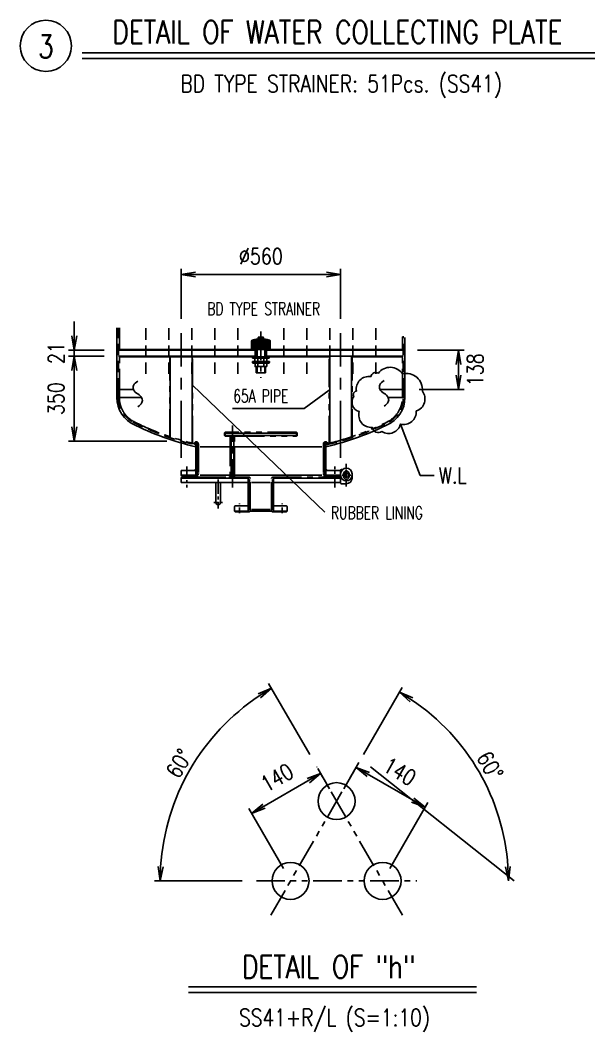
# Model space of a CAD drawing. Extents: x 0 to 36769, y -42 to 11490.
# Drawn here: x 26436 to 28453, y 5248 to 8800 of the extents above; entities that cross this region are included whole.
import ezdxf
from ezdxf.enums import TextEntityAlignment as Align

# ---------------------------------------------------------------- set-up
doc = ezdxf.new("R2010")
doc.units = 0
doc.header["$LTSCALE"] = 160
doc.header["$MEASUREMENT"] = 0
for name, pattern in [('CENTER', [2, 1.25, -0.25, 0.25, -0.25]), ('HIDDEN', [0.375, 0.25, -0.125]), ('PHANTOM2', [1.25, 0.625, -0.125, 0.125, -0.125, 0.125, -0.125])]:
    doc.linetypes.add(name, pattern=pattern)
doc.layers.get('0').update_dxf_attribs({"linetype": 'CONTINUOUS'})
doc.layers.get('DEFPOINTS').update_dxf_attribs({"linetype": 'CONTINUOUS'})
for name, color, linetype in [('26', 7, 'CONTINUOUS'), ('DIM', 7, 'CONTINUOUS'), ('EQI', 3, 'CONTINUOUS'), ('TEXT', 7, 'CONTINUOUS'), ('機器', 3, 'CONTINUOUS')]:
    doc.layers.add(name, color=color, linetype=linetype)
doc.styles.add('DIM', font='ROMANS', dxfattribs={"width": 0.7, "bigfont": 'EXTFONT.shx'})
doc.styles.add('ROMANSEXTFONT', font='romans.shx', dxfattribs={"width": 0.8, "bigfont": 'extfont.shx'})
doc.dimstyles.get("Standard").update_dxf_attribs({"dimscale": 20, "dimtxt": 2.8, "dimasz": 2.5, "dimexe": 1, "dimexo": 2.5, "dimgap": 0.8, "dimtad": 1, "dimdec": 0, "dimrnd": 0.5, "dimzin": 9, "dimdsep": 46, "dimtxsty": 'ROMANSEXTFONT', "dimblk": 'OPEN', "dimcen": -0.6, "dimclrd": 256, "dimclre": 256, "dimclrt": 2, "dimadec": 0, "dimazin": 0, "dimtfac": 1, "dimtdec": 0, "dimtmove": 1, "dimatfit": 3, "dimldrblk": 'OPEN', "dimfxl": 0, "dimtvp": 1, "dimtolj": 1, "dimtzin": 9, "dimarcsym": 0})

# ---------------------------------------------------------------- blocks, each defined once
blk = doc.blocks.new('_OPEN')
at = {"color": 0, "linetype": 'ByBlock'}
for p, q in [((-1, 0.167), (0, 0)), ((0, 0), (-1, -0.167)), ((0, 0), (-1, 0))]:
    blk.add_line(p, q, dxfattribs=at)
blk = doc.blocks.new('*D129')
at = {"linetype": 'ByBlock'}
for p, q in [((27490.4, 6154.9), (27247.9, 6014.9)), ((27521.4, 6101.2), (27480.4, 6172.2)), ((27546.4, 6057.9), (27546.4, 6057.9)), ((27359.8, 5821.2), (27237.9, 6032.2))]:
    blk.add_line(p, q, dxfattribs=at)
at = {"layer": 'DEFPOINTS', "linetype": 'ByBlock'}
for p in [(27546.4, 6057.9), (27384.8, 5777.9)]:
    blk.add_point(p, dxfattribs=at)
at = {"linetype": 'ByBlock', "xscale": 50, "yscale": 50, "zscale": 50}
for p, rotation in [((27490.4, 6154.9), 30.00000000010871), ((27247.9, 6014.9), 210.0000000001087)]:
    blk.add_blockref('_OPEN', p, dxfattribs=dict(at, rotation=rotation))
at = {"color": 2, "linetype": 'ByBlock', "insert": (27337.2, 6140.3), "char_height": 56, "attachment_point": 5, "rotation": 30, "style": 'ROMANSEXTFONT'}
blk.add_mtext('140', dxfattribs=at)
blk = doc.blocks.new('*D130')
at = {"linetype": 'ByBlock'}
for p, q in [((27571.4, 6101.2), (27624.8, 6193.6)), ((27614.8, 6176.3), (27857.3, 6036.3)), ((27546.4, 6057.9), (27546.4, 6057.9)), ((27733.1, 5821.2), (27867.3, 6053.6))]:
    blk.add_line(p, q, dxfattribs=at)
at = {"layer": 'DEFPOINTS', "linetype": 'ByBlock'}
for p in [(27546.4, 6057.9), (27708.1, 5777.9)]:
    blk.add_point(p, dxfattribs=at)
at = {"linetype": 'ByBlock', "xscale": 50, "yscale": 50, "zscale": 50}
for p, rotation in [((27614.8, 6176.3), 149.9999999998911), ((27857.3, 6036.3), 329.9999999998904)]:
    blk.add_blockref('_OPEN', p, dxfattribs=dict(at, rotation=rotation))
at = {"color": 2, "linetype": 'ByBlock', "insert": (27768, 6161.7), "char_height": 56, "attachment_point": 5, "rotation": 330, "style": 'ROMANSEXTFONT'}
blk.add_mtext('140', dxfattribs=at)
blk = doc.blocks.new('*D131')
at = {"linetype": 'ByBlock'}
for p, q in [((27452.1, 6221.2), (27307.6, 6471.5)), ((27214.8, 5777.9), (26907.1, 5777.9))]:
    blk.add_line(p, q, dxfattribs=at)
blk.add_arc((27708.1, 5777.9), 781, 123.6689, 176.3311, dxfattribs=at)
at = {"layer": 'DEFPOINTS', "linetype": 'ByBlock'}
for p in [(27477.1, 6177.9), (27264.8, 5777.9), (27828.1, 5777.9), (27777.4, 5657.9)]:
    blk.add_point(p, dxfattribs=at)
at = {"linetype": 'ByBlock', "xscale": 50, "yscale": 50, "zscale": 50}
for p, rotation in [((27317.6, 6454.2), 31.83443171810163), ((26927.1, 5777.9), 268.1655682819007)]:
    blk.add_blockref('_OPEN', p, dxfattribs=dict(at, rotation=rotation))
at = {"color": 2, "linetype": 'ByBlock', "insert": (26993.6, 6190.4), "char_height": 56, "attachment_point": 5, "rotation": 60, "style": 'ROMANSEXTFONT'}
blk.add_mtext('60%%d', dxfattribs=at)
blk = doc.blocks.new('*D132')
at = {"linetype": 'ByBlock'}
for p, q in [((27640.7, 6221.2), (27777.2, 6457.5)), ((27665.7, 6177.9), (28169.6, 5777.9))]:
    blk.add_line(p, q, dxfattribs=at)
blk.add_arc((27384.8, 5777.9), 764.8, 3.7466, 56.2534, dxfattribs=at)
at = {"layer": 'DEFPOINTS', "linetype": 'ByBlock'}
for p in [(27615.7, 6177.9), (27264.8, 5777.9), (27828.1, 5777.9), (27315.5, 5657.9)]:
    blk.add_point(p, dxfattribs=at)
at = {"linetype": 'ByBlock', "xscale": 50, "yscale": 50, "zscale": 50}
for p, rotation in [((27767.2, 6440.2), 148.1267222912596), ((28149.6, 5777.9), 271.8732777087398)]:
    blk.add_blockref('_OPEN', p, dxfattribs=dict(at, rotation=rotation))
at = {"color": 2, "linetype": 'ByBlock', "insert": (28085.2, 6182.3), "char_height": 56, "attachment_point": 5, "rotation": 300, "style": 'ROMANSEXTFONT'}
blk.add_mtext('60%%D', dxfattribs=at)
blk = doc.blocks.new('OPEN')
blk = doc.blocks.new('*D162')
at = {"linetype": 'ByBlock'}
for p, q in [((27000.7, 7751.9), (27000.7, 7927.4)), ((27560.7, 7751.9), (27560.7, 7927.4)), ((27560.7, 7907.4), (27000.7, 7907.4)), ((27560.7, 7701.9), (27560.7, 7701.9))]:
    blk.add_line(p, q, dxfattribs=at)
at = {"layer": 'DEFPOINTS', "linetype": 'ByBlock'}
for p in [(27000.7, 7701.9), (27560.7, 7701.9)]:
    blk.add_point(p, dxfattribs=at)
at = {"linetype": 'ByBlock', "xscale": 50, "yscale": 50, "zscale": 50, "rotation": 180}
blk.add_blockref('_OPEN', (27000.7, 7907.4), dxfattribs=at)
at = {"linetype": 'ByBlock', "xscale": 50, "yscale": 50, "zscale": 50}
blk.add_blockref('_OPEN', (27560.7, 7907.4), dxfattribs=at)
at = {"color": 2, "linetype": 'ByBlock', "insert": (27280.7, 7971.4), "char_height": 56, "attachment_point": 5, "style": 'ROMANSEXTFONT'}
blk.add_mtext('%%C560', dxfattribs=at)
blk = doc.blocks.new('*D166')
at = {"linetype": 'ByBlock'}
for p, q in [((26730.7, 7620.9), (26605.5, 7620.9)), ((26625.5, 7322.3), (26625.5, 7620.9)), ((26950.7, 7322.3), (26605.5, 7322.3)), ((27000.7, 7322.3), (27000.7, 7322.3))]:
    blk.add_line(p, q, dxfattribs=at)
at = {"layer": 'DEFPOINTS', "linetype": 'ByBlock'}
for p in [(26780.7, 7620.9), (27000.7, 7322.3)]:
    blk.add_point(p, dxfattribs=at)
at = {"linetype": 'ByBlock', "xscale": 50, "yscale": 50, "zscale": 50}
for p, rotation in [((26625.5, 7620.9), 90), ((26625.5, 7322.3), 270)]:
    blk.add_blockref('_OPEN', p, dxfattribs=dict(at, rotation=rotation))
at = {"color": 2, "linetype": 'ByBlock', "insert": (26561.5, 7471.6), "char_height": 56, "attachment_point": 5, "rotation": 90, "style": 'ROMANSEXTFONT'}
blk.add_mtext('350', dxfattribs=at)
blk = doc.blocks.new('*D167')
at = {"linetype": 'ByBlock'}
for p, q in [((26625.5, 7691.9), (26625.5, 7741.9)), ((26730.7, 7641.9), (26605.5, 7641.9)), ((26625.5, 7620.9), (26625.5, 7641.9)), ((26730.7, 7620.9), (26605.5, 7620.9)), ((26625.5, 7570.9), (26625.5, 7520.9))]:
    blk.add_line(p, q, dxfattribs=at)
at = {"layer": 'DEFPOINTS', "linetype": 'ByBlock'}
for p in [(26780.7, 7641.9), (26780.7, 7620.9)]:
    blk.add_point(p, dxfattribs=at)
at = {"linetype": 'ByBlock', "xscale": 50, "yscale": 50, "zscale": 50}
for p, rotation in [((26625.5, 7641.9), 270), ((26625.5, 7620.9), 90)]:
    blk.add_blockref('_OPEN', p, dxfattribs=dict(at, rotation=rotation))
at = {"color": 2, "linetype": 'ByBlock', "insert": (26561.5, 7631.4), "char_height": 56, "attachment_point": 5, "rotation": 90, "style": 'ROMANSEXTFONT'}
blk.add_mtext('\\A1;21', dxfattribs=at)
blk = doc.blocks.new('*D172')
at = {"linetype": 'ByBlock'}
for p, q in [((27780.7, 7641.9), (27780.7, 7641.9)), ((27830.7, 7641.9), (27994.8, 7641.9)), ((27974.8, 7641.9), (27974.8, 7503.9)), ((27836.7, 7503.9), (27994.8, 7503.9))]:
    blk.add_line(p, q, dxfattribs=at)
at = {"layer": 'DEFPOINTS', "linetype": 'ByBlock'}
for p in [(27780.7, 7641.9), (27786.7, 7503.9)]:
    blk.add_point(p, dxfattribs=at)
at = {"linetype": 'ByBlock', "xscale": 50, "yscale": 50, "zscale": 50}
for p, rotation in [((27974.8, 7641.9), 90), ((27974.8, 7503.9), 270)]:
    blk.add_blockref('_OPEN', p, dxfattribs=dict(at, rotation=rotation))
at = {"color": 2, "linetype": 'ByBlock', "insert": (28033.4, 7572.9), "char_height": 56, "attachment_point": 5, "rotation": 90, "style": 'ROMANSEXTFONT'}
blk.add_mtext('\\A1;138', dxfattribs=at)

msp = doc.modelspace()

# ---------------------------------------------------------------- linework, layer by layer
at = {"color": 7}
for p, q in [((27026.04395, 5405.98371), (28037.65086, 5405.98371)), ((27026.04395, 5385.98371), (28037.65086, 5385.98371))]:
    msp.add_line(p, q, dxfattribs=at)
at = {"layer": '26', "color": 7, "linetype": 'Continuous'}
for p, q in [((27033.15633, 7199.63569), (27058.15877, 7199.63569)), ((27033.15633, 7195.63422), (27033.15633, 7199.63569)), ((27033.15633, 7195.63422), (27058.15877, 7195.63422)), ((27058.15877, 7195.63422), (27058.15877, 7199.63569)), ((27503.15145, 7199.63569), (27503.15145, 7195.63422)), ((27503.15145, 7199.63569), (27528.15145, 7199.63569)), ((27503.15145, 7195.63422), (27528.15145, 7195.63422)), ((27528.15145, 7199.63569), (27528.15145, 7195.63422)), ((27560.65542, 7192.63435), (27560.65519, 7207.63313))]:
    msp.add_line(p, q, dxfattribs=at)
at = {"layer": 'DIM'}
msp.add_line((27180.79452, 7437.13743), (27432.64608, 7437.13743), dxfattribs=at)
at = {"layer": 'DIM', "color": 1, "linetype": 'CENTER', "ltscale": 0.2}
for p, q in [((27020.65877, 7232.63374), (27020.65877, 7159.63325)), ((27540.65145, 7159.63325), (27540.65145, 7232.63374))]:
    msp.add_line(p, q, dxfattribs=at)
at = {"layer": 'DIM', "color": 1, "linetype": 'CENTER', "ltscale": 0.1}
msp.add_line((27580.65099, 7162.63374), (27580.65099, 7242.63374), dxfattribs=at)
at = {"layer": 'DIM', "color": 1, "linetype": 'CENTER', "ltscale": 0.25}
msp.add_line((27130.65633, 7187.46436), (27130.65633, 7085.94092), dxfattribs=at)
at = {"layer": 'DIM', "linetype": 'CENTER', "ltscale": 0.08}
msp.add_line((27565.69723, 7202.63374), (27595.96822, 7202.63374), dxfattribs=at)
at = {"layer": 'DIM', "color": 1, "linetype": 'CENTER', "ltscale": 0.08}
msp.add_line((27115.65877, 7106.62452), (27145.65633, 7106.62452), dxfattribs=at)
at = {"layer": 'EQI', "color": 1, "linetype": 'HIDDEN'}
for p, q in [((26876.5105, 7718.5249), (26876.5105, 7546.12497)), ((26957.33954, 7718.5249), (26957.33954, 7546.12497)), ((27038.16858, 7718.5249), (27038.16858, 7546.12497)), ((27118.99761, 7718.5249), (27118.99761, 7546.12497)), ((27199.82665, 7718.5249), (27199.82665, 7546.12497)), ((27361.48473, 7718.5249), (27361.48473, 7546.12497)), ((27442.31376, 7718.5249), (27442.31376, 7546.12497)), ((27523.1428, 7718.5249), (27523.1428, 7546.12497)), ((27603.97184, 7718.5249), (27603.97184, 7546.12497)), ((27684.80088, 7718.5249), (27684.80088, 7546.12497))]:
    msp.add_line(p, q, dxfattribs=at)
at = {"layer": 'EQI', "color": 1, "linetype": 'CENTER'}
for p, q in [((27000.65209, 7264.10878), (27000.65209, 7701.93486)), ((27560.65569, 7264.10878), (27560.65569, 7701.93486))]:
    msp.add_line(p, q, dxfattribs=at)
at = {"layer": 'EQI', "color": 4}
for p, q in [((26788.6561, 7618.91407), (27520.50569, 7618.91407)), ((27600.80757, 7618.91407), (27772.6561, 7618.91407))]:
    msp.add_line(p, q, dxfattribs=at)
at = {"layer": 'EQI'}
for p, q in [((26962.50209, 7334.29956), (26962.50209, 7620.9124)), ((27038.80209, 7312.02633), (27038.80209, 7620.9124)), ((27522.50569, 7312.02633), (27522.50569, 7620.9124)), ((27598.80569, 7334.29956), (27598.80569, 7620.9124))]:
    msp.add_line(p, q, dxfattribs=at)
at = {"layer": 'EQI', "color": 1, "linetype": 'PHANTOM2'}
for p, q in [((27315.49092, 5657.8778), (27615.71306, 6177.8778)), ((27777.37113, 5657.8778), (27477.14899, 6177.8778)), ((27264.77295, 5777.8778), (27828.0891, 5777.8778))]:
    msp.add_line(p, q, dxfattribs=at)
at = {"layer": 'EQI', "color": 0}
msp.add_lwpolyline([(27777.70225, 7558.33049, 0.52056705), (27693.33454, 7560.77909, 0.52056705), (27666.82478, 7548.73869, 0.52056705), (27616.22769, 7498.1416, 0.52056705), (27606.59448, 7478.86216, 0.52056705), (27625.90227, 7425.823, 0.52056705), (27671.72632, 7370.36137, 0.52056705), (27705.47953, 7355.88324, 0.52056705), (27770.55036, 7382.36909, 0.52056705), (27825.97057, 7428.14306, 0.52056705), (27847.63326, 7498.03697, 0.52056705)], format="xyb", close=True, dxfattribs=at)
at = {"layer": 'EQI', "color": 6}
for centre in [(27546.43103, 6057.8778), (27384.77295, 5777.8778), (27708.0891, 5777.8778)]:
    msp.add_circle(centre, 65, dxfattribs=at)
at = {"layer": 'TEXT', "color": 7}
for p, q in [((26653.03406, 8686.51443), (28453.03406, 8686.51443)), ((26653.03406, 8666.51443), (28453.03406, 8666.51443))]:
    msp.add_line(p, q, dxfattribs=at)
msp.add_circle((26525.68105, 8710.49101), 90, dxfattribs=at)
at = {"layer": '機器'}
for p, q in [((26774.6561, 7503.91407), (26774.6561, 7719.83726)), ((27248.15622, 7675.00598), (27248.15622, 7672.21496)), ((27248.93063, 7674.8009), (27248.93063, 7672.21496)), ((27249.65525, 7674.57825), (27249.65525, 7672.21496)), ((27259.00807, 7679.11473), (27250.13767, 7676.42765)), ((27259.73341, 7679.11559), (27251.07591, 7676.49305)), ((27251.8369, 7674.26819), (27251.8369, 7672.21496)), ((27253.2368, 7674.26819), (27253.2368, 7672.21496)), ((27260.87197, 7679.1166), (27253.53624, 7676.63807)), ((27262.27224, 7679.11623), (27254.9364, 7676.6377)), ((27256.70703, 7674.25745), (27256.70703, 7672.21496)), ((27264.08511, 7679.11483), (27258.3755, 7676.75215)), ((27258.5752, 7679.11537), (27302.73749, 7679.11537)), ((27258.68702, 7674.25745), (27258.68702, 7672.21496)), ((27259.73427, 7678.73012), (27259.73427, 7679.11537)), ((27266.06486, 7679.11437), (27260.35524, 7676.75169)), ((27262.27358, 7678.36554), (27262.27358, 7679.11554)), ((27263.20901, 7674.34192), (27263.20901, 7672.21496)), ((27268.42522, 7679.11595), (27264.69351, 7676.93217)), ((27265.63383, 7674.34192), (27265.63383, 7672.21496)), ((27266.06486, 7677.73334), (27266.06486, 7679.11518)), ((27270.85015, 7679.11559), (27267.11845, 7676.9318)), ((27270.85064, 7672.21496), (27270.85064, 7679.11537)), ((27271.15631, 7682.1149), (27271.15631, 7686.64306)), ((27271.15631, 7682.1149), (27271.15631, 7686.64306)), ((27290.15638, 7681.21499), (27271.15631, 7681.21499)), ((27273.59992, 7679.11559), (27272.40558, 7677.7653)), ((27273.53132, 7687.91552), (27280.65635, 7687.91552)), ((27273.60505, 7673.78967), (27273.60505, 7672.21496)), ((27276.3055, 7679.11632), (27275.11104, 7677.76603)), ((27275.90633, 7681.21499), (27275.90633, 7686.64306)), ((27276.30525, 7672.21496), (27276.30525, 7679.11537)), ((27279.25644, 7679.11537), (27279.25644, 7672.21496)), ((27280.65635, 7687.91552), (27287.78137, 7687.91552)), ((27282.05625, 7672.21496), (27282.05625, 7679.11537)), ((27286.20105, 7677.76542), (27285.00658, 7679.11571)), ((27285.00744, 7679.11537), (27285.00744, 7672.21496)), ((27285.40636, 7686.64306), (27285.40636, 7681.21499)), ((27287.70813, 7672.21496), (27287.70813, 7673.78967)), ((27288.90601, 7677.76567), (27287.71155, 7679.11595)), ((27290.15638, 7686.64306), (27290.15638, 7682.1149)), ((27290.46254, 7679.11537), (27290.46254, 7672.21496)), ((27294.19436, 7676.93162), (27290.46266, 7679.11547)), ((27296.61905, 7676.93156), (27292.88735, 7679.11541)), ((27295.24832, 7679.11525), (27295.24832, 7677.73341)), ((27300.95855, 7676.75282), (27295.24881, 7679.1155)), ((27295.67887, 7672.21496), (27295.67887, 7674.34192)), ((27302.93756, 7676.75324), (27297.22782, 7679.11592)), ((27298.10368, 7672.21496), (27298.10368, 7674.34192)), ((27299.0396, 7679.11518), (27299.0396, 7678.36566)), ((27306.37678, 7676.63693), (27299.04106, 7679.11545)), ((27307.77657, 7676.63708), (27300.44073, 7679.1156)), ((27301.57843, 7679.11566), (27301.57843, 7678.73041)), ((27310.23801, 7676.49273), (27301.58013, 7679.11542)), ((27311.17514, 7676.42855), (27302.30462, 7679.11563)), ((27302.62616, 7672.21496), (27302.62616, 7674.25745)), ((27304.60615, 7672.21496), (27304.60615, 7674.25745)), ((27308.07589, 7672.21496), (27308.07589, 7674.26819)), ((27309.47628, 7672.21496), (27309.47628, 7674.26819)), ((27311.65696, 7672.21496), (27311.65696, 7674.57825)), ((27312.38157, 7672.21496), (27312.38157, 7674.8009)), ((27313.15599, 7672.21496), (27313.15599, 7675.00598)), ((27786.6561, 7503.91407), (27786.6561, 7686.41407)), ((26780.6561, 7641.9126), (27259.69974, 7641.9126)), ((27248.93063, 7672.21496), (27248.15622, 7672.21496)), ((27248.15622, 7668.71494), (27248.15622, 7672.21496)), ((27313.15599, 7668.71494), (27248.15622, 7668.71494)), ((27313.15599, 7668.21494), (27248.15622, 7668.21494)), ((27248.15622, 7665.41513), (27248.15622, 7668.21494)), ((27313.15599, 7665.41513), (27248.15622, 7665.41513)), ((27313.15599, 7664.91512), (27248.15622, 7664.91512)), ((27248.15622, 7662.11531), (27248.15622, 7664.91512)), ((27313.15599, 7662.11531), (27248.15622, 7662.11531)), ((27313.15599, 7661.61531), (27248.15622, 7661.61531)), ((27248.15622, 7658.815), (27248.15622, 7661.61531)), ((27313.15599, 7658.815), (27248.15622, 7658.815)), ((27313.15599, 7658.315), (27248.15622, 7658.315)), ((27248.15622, 7655.51518), (27248.15622, 7658.315)), ((27313.15599, 7655.51518), (27248.15622, 7655.51518)), ((27313.15599, 7655.01518), (27248.15622, 7655.01518)), ((27248.15622, 7652.21488), (27248.15622, 7655.01518)), ((27313.15599, 7652.21488), (27248.15622, 7652.21488)), ((27313.15599, 7651.71488), (27248.15622, 7651.71488)), ((27248.15622, 7648.91506), (27248.15622, 7651.71488)), ((27313.15599, 7648.91506), (27248.15622, 7648.91506)), ((27248.15622, 7643.91407), (27248.15622, 7648.91506)), ((27313.15599, 7643.91407), (27248.15622, 7643.91407)), ((27249.15622, 7668.21494), (27249.15622, 7668.71494)), ((27249.15622, 7664.91512), (27249.15622, 7665.41513)), ((27249.15622, 7661.61531), (27249.15622, 7662.11531)), ((27249.15622, 7658.315), (27249.15622, 7658.815)), ((27249.15622, 7655.01518), (27249.15622, 7655.51518)), ((27249.15622, 7651.71488), (27249.15622, 7652.21488)), ((27251.8369, 7672.21496), (27249.65525, 7672.21496)), ((27256.70703, 7672.21496), (27253.2368, 7672.21496)), ((27263.20901, 7672.21496), (27258.68702, 7672.21496)), ((27259.69974, 7641.9126), (27260.69976, 7640.91263)), ((27260.65581, 7640.95658), (27260.65625, 7621.91223)), ((27264.65628, 7643.91407), (27264.65628, 7618.91407)), ((27270.90045, 7672.21496), (27265.63383, 7672.21496)), ((27279.25644, 7672.21496), (27273.60505, 7672.21496)), ((27287.70813, 7672.21496), (27282.05625, 7672.21496)), ((27295.67887, 7672.21496), (27290.41273, 7672.21496)), ((27296.65641, 7618.91407), (27296.65641, 7643.91407)), ((27302.62616, 7672.21496), (27298.10368, 7672.21496)), ((27301.61246, 7641.91308), (27300.61247, 7640.91309)), ((27300.65641, 7640.95703), (27300.65641, 7621.91215)), ((27301.61246, 7641.91308), (27780.6561, 7641.91308)), ((27308.07589, 7672.21496), (27304.60615, 7672.21496)), ((27311.65696, 7672.21496), (27309.47628, 7672.21496)), ((27312.15598, 7668.71494), (27312.15598, 7668.21494)), ((27312.15598, 7665.41513), (27312.15598, 7664.91512)), ((27312.15598, 7662.11531), (27312.15598, 7661.61531)), ((27312.15598, 7658.815), (27312.15598, 7658.315)), ((27312.15598, 7655.51518), (27312.15598, 7655.01518)), ((27312.15598, 7652.21488), (27312.15598, 7651.71488)), ((27313.15599, 7672.21496), (27312.38157, 7672.21496)), ((27313.15599, 7672.21496), (27313.15599, 7668.71494)), ((27313.15599, 7668.21494), (27313.15599, 7665.41513)), ((27313.15599, 7664.91512), (27313.15599, 7662.11531)), ((27313.15599, 7661.61531), (27313.15599, 7658.815)), ((27313.15599, 7658.315), (27313.15599, 7655.51518)), ((27313.15599, 7655.01518), (27313.15599, 7652.21488)), ((27313.15599, 7651.71488), (27313.15599, 7648.91506)), ((27313.15599, 7648.91506), (27313.15599, 7643.91407)), ((26780.6561, 7620.91193), (27259.65599, 7620.91193)), ((27250.6555, 7618.41468), (27251.1555, 7618.91462)), ((27250.65598, 7618.41434), (27250.95526, 7616.35591)), ((27250.65647, 7618.41434), (27310.65573, 7618.41434)), ((27250.95526, 7616.35591), (27251.27317, 7614.91433)), ((27251.15599, 7618.91434), (27277.65609, 7618.91434)), ((27251.27317, 7614.91433), (27251.53153, 7614.18785)), ((27251.53153, 7614.18785), (27251.82342, 7613.68492)), ((27251.82342, 7613.68492), (27251.97846, 7613.5236)), ((27251.97846, 7613.5236), (27252.13786, 7613.42428)), ((27252.13786, 7613.42428), (27252.30029, 7613.38777)), ((27252.30029, 7613.38777), (27252.46458, 7613.41432)), ((27308.84762, 7613.41432), (27252.4138, 7613.41432)), ((27260.65625, 7621.91223), (27259.65599, 7620.91193)), ((27259.85621, 7613.41432), (27259.85621, 7602.41428)), ((27270.25616, 7613.41432), (27270.25616, 7602.41428)), ((27277.65609, 7618.41434), (27277.65609, 7618.91434)), ((27277.65658, 7618.91407), (27304.15668, 7618.91407)), ((27283.65611, 7618.91434), (27310.15622, 7618.91434)), ((27283.65611, 7618.91434), (27283.65611, 7618.41434)), ((27291.05604, 7602.41428), (27291.05604, 7613.41432)), ((27300.65617, 7621.91239), (27301.65616, 7620.9124)), ((27301.45648, 7602.41428), (27301.45648, 7613.41432)), ((27301.65616, 7620.9124), (27780.6561, 7620.9124)), ((27309.01193, 7613.38777), (27308.84762, 7613.41432)), ((27309.17438, 7613.42429), (27309.01193, 7613.38777)), ((27309.33379, 7613.52362), (27309.17438, 7613.42429)), ((27309.48885, 7613.68495), (27309.33379, 7613.52362)), ((27309.78073, 7614.18788), (27309.48885, 7613.68495)), ((27310.03903, 7614.91433), (27309.78073, 7614.18788)), ((27310.35678, 7616.35591), (27310.03903, 7614.91433)), ((27310.155, 7618.91535), (27310.65488, 7618.41541)), ((27310.65573, 7618.41434), (27310.35678, 7616.35591)), ((27250.9055, 7600.91461), (27251.4055, 7601.41455)), ((27250.90598, 7600.91427), (27251.20526, 7598.85585)), ((27250.90647, 7600.91427), (27310.90573, 7600.91427)), ((27251.20526, 7598.85585), (27251.52317, 7597.41426)), ((27251.40599, 7601.41427), (27277.90609, 7601.41427)), ((27251.52317, 7597.41426), (27251.78153, 7596.68778)), ((27251.78153, 7596.68778), (27252.07342, 7596.18485)), ((27252.07342, 7596.18485), (27252.22846, 7596.02354)), ((27252.22846, 7596.02354), (27252.38786, 7595.92421)), ((27252.38786, 7595.92421), (27252.55029, 7595.8877)), ((27252.55029, 7595.8877), (27252.71459, 7595.91425)), ((27309.09762, 7595.91425), (27252.6638, 7595.91425)), ((27260.10622, 7595.91425), (27260.10622, 7584.91421)), ((27260.85622, 7601.41427), (27300.45647, 7601.41427)), ((27261.10622, 7583.9142), (27300.70647, 7583.9142)), ((27264.65604, 7583.9142), (27264.65604, 7561.91591)), ((27270.50616, 7595.91425), (27270.50616, 7584.91421)), ((27277.90609, 7600.91427), (27277.90609, 7601.41427)), ((27283.90611, 7601.41427), (27310.40622, 7601.41427)), ((27283.90611, 7601.41427), (27283.90611, 7600.91427)), ((27291.30605, 7584.91421), (27291.30605, 7595.91425)), ((27296.65616, 7561.91591), (27296.65616, 7583.9142)), ((27301.70648, 7584.91421), (27301.70648, 7595.91425)), ((27309.26193, 7595.8877), (27309.09762, 7595.91425)), ((27309.42438, 7595.92422), (27309.26193, 7595.8877)), ((27309.58379, 7596.02355), (27309.42438, 7595.92422)), ((27309.73885, 7596.18488), (27309.58379, 7596.02355)), ((27310.03073, 7596.68782), (27309.73885, 7596.18488)), ((27310.28903, 7597.41426), (27310.03073, 7596.68782)), ((27310.60678, 7598.85585), (27310.28903, 7597.41426)), ((27310.405, 7601.41528), (27310.90488, 7600.91534)), ((27310.90573, 7600.91427), (27310.60678, 7598.85585)), ((27264.65571, 7561.91591), (27296.65616, 7561.91591)), ((26774.6561, 7503.91407), (26774.6561, 7475.91407)), ((27786.6561, 7475.91407), (27786.6561, 7503.91407)), ((27155.65307, 7350.63103), (27405.65307, 7350.63103)), ((27155.65307, 7342.63146), (27155.65307, 7350.63103)), ((27155.65307, 7342.63146), (27405.65307, 7342.63146)), ((27176.14379, 7192.63146), (27176.14379, 7342.63146)), ((27185.14282, 7192.63146), (27185.14282, 7342.63146)), ((27405.65307, 7342.63146), (27405.65307, 7350.63103)), ((27052.15779, 7316.84138), (27052.15779, 7202.63374)), ((27052.15779, 7316.84138), (27053.65633, 7316.84138)), ((27058.15633, 7312.34383), (27058.15633, 7208.63471)), ((27503.15048, 7312.34383), (27503.15048, 7208.63471)), ((27509.14902, 7316.84138), (27507.65048, 7316.84138)), ((27509.14902, 7316.84138), (27509.14902, 7202.63374)), ((27052.15779, 7218.63334), (27000.65877, 7218.63334)), ((27000.65877, 7218.63334), (27000.65877, 7202.63374)), ((27560.65084, 7218.63319), (27509.14999, 7218.63319)), ((27560.65099, 7202.63374), (27560.65099, 7219.63371)), ((27563.65102, 7222.63374), (27567.42237, 7222.63374)), ((27052.15779, 7202.63374), (27000.65877, 7202.63374)), ((27000.65877, 7176.6294), (27000.65877, 7192.63374)), ((27000.65877, 7192.63129), (27236.10488, 7192.63129)), ((27000.65877, 7176.6294), (27236.10488, 7176.6294)), ((27122.65828, 7176.62452), (27122.65828, 7106.62452)), ((27138.65682, 7176.62452), (27138.65682, 7106.62452)), ((27236.10488, 7076.6294), (27236.10488, 7192.63129)), ((27236.10488, 7187.63129), (27240.30488, 7187.63129)), ((27240.30488, 7081.6294), (27240.30488, 7187.63129)), ((27321.00488, 7187.63129), (27325.20488, 7187.63129)), ((27321.00488, 7081.6294), (27321.00488, 7187.63129)), ((27325.20488, 7192.63129), (27560.65099, 7192.63129)), ((27325.20488, 7076.6294), (27325.20488, 7192.63129)), ((27325.20488, 7176.6294), (27560.65099, 7176.6294)), ((27560.65084, 7202.63374), (27509.14999, 7202.63374)), ((27560.65099, 7175.63377), (27560.65099, 7192.63374)), ((27571.14904, 7197.63374), (27571.14904, 7207.63374)), ((27590.15051, 7197.63374), (27590.15051, 7207.63374)), ((27600.65725, 7192.6345), (27600.65725, 7207.63374)), ((27563.65102, 7172.63374), (27580.65084, 7172.63374)), ((27188.15488, 7091.62941), (27188.15488, 7076.6294)), ((27236.10488, 7076.6294), (27188.15488, 7076.6294)), ((27235.65488, 7094.6294), (27191.15487, 7094.6294)), ((27235.65488, 7094.6294), (27236.10488, 7094.6294)), ((27240.30488, 7081.6294), (27236.10488, 7081.6294)), ((27325.20488, 7081.6294), (27321.00488, 7081.6294)), ((27325.20488, 7094.6294), (27325.65488, 7094.6294)), ((27373.15489, 7076.6294), (27325.20488, 7076.6294)), ((27370.15489, 7094.6294), (27325.65488, 7094.6294)), ((27373.15489, 7091.62941), (27373.15489, 7076.6294))]:
    msp.add_line(p, q, dxfattribs=at)
at = {"layer": '機器', "color": 6, "linetype": 'HIDDEN'}
for p, q in [((26780.6561, 7503.91407), (26780.6561, 7719.83726)), ((27780.6561, 7503.91407), (27780.6561, 7690.91447))]:
    msp.add_line(p, q, dxfattribs=at)
at = {"layer": '機器', "color": 4, "linetype": 'PHANTOM2'}
for p, q in [((26783.6561, 7648.91407), (26783.6561, 7719.83726)), ((27777.6561, 7648.91407), (27777.6561, 7688.91499)), ((27262.6562, 7623.99362), (27262.65586, 7638.91391)), ((27298.65641, 7624.05876), (27298.65641, 7638.91432)), ((26783.6561, 7475.91407), (26783.6561, 7613.91407)), ((26960.49622, 7334.97506), (26960.50021, 7618.91407)), ((27040.80209, 7311.53002), (27040.80209, 7618.91407)), ((27520.50569, 7311.53002), (27520.50569, 7618.91407)), ((27600.81156, 7334.97506), (27600.80757, 7618.91407)), ((27777.6561, 7475.91407), (27777.6561, 7613.91407)), ((27044.72913, 7313.65671), (27050.91537, 7319.84138)), ((27050.91537, 7319.84138), (27053.65682, 7319.84138)), ((27152.65255, 7348.63399), (27152.65255, 7344.63338)), ((27403.65359, 7353.63399), (27157.65255, 7353.63399)), ((27157.65255, 7339.63338), (27168.14328, 7339.63338)), ((27173.14328, 7334.63338), (27173.14328, 7200.63178)), ((27188.14334, 7200.63178), (27188.14334, 7334.63338)), ((27193.14334, 7339.63338), (27403.65359, 7339.63338)), ((27408.65359, 7344.63338), (27408.65359, 7348.63399)), ((27510.39144, 7319.84138), (27507.65, 7319.84138)), ((27516.57874, 7313.65566), (27510.39144, 7319.84138)), ((27061.15682, 7312.34138), (27061.15682, 7208.63471)), ((27500.15, 7312.34138), (27500.15, 7208.63471)), ((27003.66566, 7199.63722), (27000.66548, 7202.63755)), ((27003.67299, 7195.64277), (27000.6725, 7192.64228)), ((27033.15633, 7199.63569), (27003.65681, 7199.63569)), ((27003.65681, 7195.63422), (27033.15633, 7195.63422)), ((27058.15877, 7195.63178), (27168.14328, 7195.63178)), ((27193.14334, 7195.63178), (27238.30488, 7195.63178)), ((27243.30488, 7078.6294), (27243.30488, 7190.63178)), ((27318.00488, 7078.6294), (27318.00488, 7190.63178)), ((27323.00488, 7195.63178), (27557.66775, 7195.63178)), ((27557.65035, 7199.63569), (27528.15145, 7199.63569)), ((27560.66045, 7192.63908), (27557.66012, 7195.63941)), ((27560.67022, 7202.64564), (27557.66653, 7199.64179)), ((27238.30488, 7073.6294), (27191.15488, 7073.6294)), ((27370.15489, 7073.6294), (27323.00488, 7073.6294))]:
    msp.add_line(p, q, dxfattribs=at)
at = {"layer": '機器', "color": 1, "linetype": 'CENTER', "ltscale": 0.5}
for p, q in [((27280.65635, 7707.00305), (27280.65635, 7544.13904)), ((27180.64331, 7159.25224), (27180.64331, 7376.70067))]:
    msp.add_line(p, q, dxfattribs=at)
at = {"layer": '機器', "color": 4}
msp.add_line((26788.6561, 7643.91407), (27772.6561, 7643.91407), dxfattribs=at)
msp.add_line((26788.6561, 7643.91407), (27772.6561, 7643.91407), dxfattribs=at)
at = {"layer": '機器', "color": 7}
for p, q in [((27267.15629, 7643.91407), (27267.15629, 7618.91407)), ((27294.1564, 7618.91407), (27294.1564, 7643.91407)), ((27267.15605, 7583.9142), (27267.15605, 7561.91591)), ((27294.15615, 7561.91591), (27294.15615, 7583.9142)), ((27045.65881, 7310.34406), (27052.15779, 7316.84138)), ((27067.15779, 7302.63472), (27494.14999, 7302.63472)), ((27046.1675, 7218.6396), (27052.16725, 7224.63783)), ((27058.15633, 7208.63471), (27052.15779, 7208.63471)), ((27067.15779, 7202.63472), (27494.14999, 7202.63472))]:
    msp.add_line(p, q, dxfattribs=at)
at = {"layer": '機器', "color": 3}
for p, q in [((26774.6561, 7503.91407), (26832.86473, 7503.91407)), ((27698.56636, 7503.91407), (27786.6561, 7503.91407))]:
    msp.add_line(p, q, dxfattribs=at)
at = {"layer": '機器', "color": 0}
for p, q in [((26774.6561, 7475.91407), (26861.74673, 7475.91407)), ((27727.70575, 7475.91407), (27786.6561, 7475.91407)), ((27248.15488, 7176.6294), (27313.15488, 7176.6294)), ((27244.50488, 7076.6294), (27316.80488, 7076.6294)), ((27248.15488, 7081.6294), (27313.15488, 7081.6294))]:
    msp.add_line(p, q, dxfattribs=at)
at = {"layer": '機器', "color": 7, "linetype": 'Continuous'}
for p, q in [((27509.14902, 7316.84138), (27515.64892, 7310.34297)), ((27509.16586, 7224.63416), (27515.16378, 7218.63761)), ((27509.14999, 7208.63471), (27503.15145, 7208.63471))]:
    msp.add_line(p, q, dxfattribs=at)
at = {"layer": '機器', "color": 1, "linetype": 'PHANTOM2'}
for p, q in [((27188.15488, 7076.6294), (27191.15488, 7073.6294)), ((27373.15489, 7076.6294), (27370.15489, 7073.6294))]:
    msp.add_line(p, q, dxfattribs=at)
at = {"layer": '機器', "color": 7, "linetype": 'CENTER', "ltscale": 0.1}
for p, q in [((27205.65488, 7068.88172), (27205.65488, 7102.67707)), ((27355.65488, 7068.88172), (27355.65488, 7102.67707))]:
    msp.add_line(p, q, dxfattribs=at)
at = {"layer": '機器', "color": 6, "linetype": 'HIDDEN'}
for points in [[(26830.6561, 7389.31153, -0.2679491924), (26780.6561, 7475.91407), (26780.6561, 7503.91407)], [(27780.6561, 7503.91407), (27780.6561, 7475.91407, -0.2679491924), (27730.6561, 7389.31153)]]:
    msp.add_lwpolyline(points, format="xyb", dxfattribs=at)
at = {"layer": '機器'}
msp.add_circle((27580.65099, 7202.63374), 8, dxfattribs=at)
for centre, radius, start, end in [((27249.65622, 7675.00598), 1.50001, 102.26328795, 180), ((27250.63084, 7674.8009), 1.70001, 106.85106083, 180), ((27281.09043, 7582.96491), 98.75106, 96.29328276, 108.75647836), ((27251.65525, 7674.57825), 2.00001, 106.8529476, 180), ((27254.33691, 7674.26819), 2.50001, 108.6671829, 180), ((27255.73681, 7674.26819), 2.50001, 108.6671829, 180), ((27259.40675, 7674.25745), 2.70001, 112.47943439, 180), ((27261.38674, 7674.25745), 2.70001, 112.47943439, 180), ((27266.20902, 7674.34192), 3.00001, 120.33682032, 180), ((27268.63384, 7674.34192), 3.00001, 120.33682032, 180), ((27270.1563, 7682.1149), 1, 276.29336672, 360), ((27270.1563, 7682.1149), 1, 276.29336672, 360), ((27276.90047, 7673.78967), 6.00002, 138.50571437, 180), ((27273.53132, 7685.06346), 2.85229, 33.62596842, 146.37403157), ((27273.53132, 7685.06346), 2.85229, 90, 146.37403157), ((27279.60507, 7673.78967), 6.00002, 138.50593265, 180), ((27280.65635, 7678.41548), 9.50004, 59.99997753, 119.99997644), ((27287.78137, 7685.06346), 2.85229, 33.62596842, 146.37403157), ((27281.70811, 7673.78967), 6.00002, 0, 41.49406734), ((27284.41271, 7673.78967), 6.00002, 0, 41.49417648), ((27291.15639, 7682.1149), 1, 180, 263.70663327), ((27280.22226, 7582.96491), 98.75106, 71.24359723, 83.7067886), ((27292.67885, 7674.34192), 3.00001, 0, 59.66317967), ((27295.10367, 7674.34192), 3.00001, 0, 59.66317967), ((27299.92595, 7674.25745), 2.70001, 0, 67.5205656), ((27301.90594, 7674.25745), 2.70001, 0, 67.5205656), ((27305.57588, 7674.26819), 2.50001, 0, 71.33281709), ((27306.97627, 7674.26819), 2.50001, 0, 71.33281709), ((27309.65744, 7674.57825), 2.00001, 0, 73.14705239), ((27310.68185, 7674.8009), 1.70001, 0, 73.14893916), ((27311.65598, 7675.00598), 1.50001, 0, 77.73671204), ((27260.85622, 7602.41428), 1, 180, 270), ((27261.10622, 7584.91421), 1, 180, 270), ((27269.25615, 7602.41428), 1, 270, 360), ((27269.50616, 7584.91421), 1, 270, 360), ((27271.25616, 7602.41428), 1, 180, 270), ((27271.50616, 7584.91421), 1, 180, 270), ((27290.05604, 7602.41428), 1, 270, 360), ((27290.30604, 7584.91421), 1, 270, 360), ((27292.05605, 7602.41428), 1, 180, 270), ((27292.30605, 7584.91421), 1, 180, 270), ((27300.45647, 7602.41428), 1, 270, 360), ((27300.70647, 7584.91421), 1, 270, 360), ((26880.6561, 7475.91407), 106, 180, 247.14234061), ((27680.6561, 7475.91407), 106, 292.85765939, 360), ((27280.6561, 8282.34008), 1006, 243.25631605, 256.8715151), ((27280.6561, 8282.34008), 1006, 283.12816954, 296.74368395), ((27053.65682, 7312.34139), 4.5, 0.03108411, 90), ((27507.65, 7312.34139), 4.5, 90, 179.96891589), ((27563.65102, 7219.63371), 3, 90, 180), ((27580.65099, 7207.63374), 19.99991, 0, 178.84572447), ((27580.65099, 7207.63374), 9.49999, 0, 180), ((27052.15779, 7208.63471), 5.99999, 270, 360), ((27509.14999, 7208.63471), 5.99999, 180, 270), ((27580.65099, 7202.63374), 19.99991, 180, 360), ((27580.65099, 7197.63374), 9.49999, 180, 360), ((27580.65099, 7192.63374), 19.99991, 270, 360), ((27563.65102, 7175.63377), 3, 180, 270), ((27130.65633, 7106.62452), 7.99999, 180, 360), ((27191.15487, 7091.62941), 2.99999, 90, 180), ((27370.15489, 7091.62941), 2.99999, 0, 90)]:
    msp.add_arc(centre, radius, start, end, dxfattribs=at)
at = {"layer": '機器', "color": 4, "linetype": 'PHANTOM2'}
for centre, radius, start, end in [((26788.6561, 7648.91407), 5, 180, 270), ((27257.65586, 7638.91379), 5, 0.0013012, 90.0013012), ((27303.65641, 7638.91432), 5, 90, 180), ((27772.6561, 7648.91407), 5, 270, 360), ((26788.6561, 7613.91407), 5, 90, 180), ((27257.65661, 7624.058), 5, 270.00189365, 0.00189365), ((27303.65641, 7624.05876), 5, 180, 270), ((27772.6561, 7613.91407), 5, 0, 90), ((26880.6561, 7475.91407), 97, 180, 247.28575267), ((27680.6561, 7475.91407), 97, 292.71424733, 360), ((27280.6561, 8282.34008), 997, 243.26125021, 256.31186905), ((27280.6561, 8282.34008), 997, 283.68787448, 296.73874979), ((27053.65682, 7312.34138), 7.5, 0, 90), ((27157.65255, 7348.63399), 5, 90, 180), ((27157.65255, 7344.63338), 5, 180, 270), ((27168.14328, 7334.63338), 5, 0, 90), ((27193.14334, 7334.63338), 5, 90, 180), ((27403.65359, 7348.63399), 5, 0, 90), ((27403.65359, 7344.63338), 5, 270, 360), ((27507.65, 7312.34138), 7.5, 90, 180), ((27052.15779, 7208.63471), 8.99999, 270, 360), ((27168.14328, 7200.63178), 5, 270, 360), ((27193.14334, 7200.63178), 5, 180, 270), ((27238.30488, 7190.63178), 5, 0, 90), ((27323.00488, 7190.63178), 5, 90, 180), ((27509.14999, 7208.63471), 8.99999, 180, 270), ((27238.30488, 7078.6294), 5, 270, 360), ((27323.00488, 7078.6294), 5, 180, 270)]:
    msp.add_arc(centre, radius, start, end, dxfattribs=at)
at = {"layer": '機器', "color": 6, "linetype": 'HIDDEN'}
for start, end in [(243.25631605, 256.79132293), (283.20835972, 296.74368395)]:
    msp.add_arc((27280.6561, 8282.34008), 1000, start, end, dxfattribs=at)
at = {"layer": '機器', "color": 1}
for points in [[(26848.17614, 7533.06062), (26833.17614, 7518.06062), (26833.17614, 7503.06062), (26848.17614, 7488.06062), (26863.17614, 7473.06062), (26863.17614, 7458.06062), (26848.17614, 7443.06062)], [(27713.13605, 7534.91407), (27698.13605, 7519.91407), (27698.13605, 7504.91407), (27713.13605, 7489.91407), (27728.13605, 7474.91407), (27728.13605, 7459.91407), (27713.13605, 7444.91407)]]:
    msp.add_spline(points, degree=3, dxfattribs=at)

# ---------------------------------------------------------------- texts
at = {"color": 2, "style": 'ROMANSEXTFONT', "width": 0.8}
for s, height, p in [('3', 80, (26525.78124, 8708.41974)), ('DETAIL OF "h"', 80, (27519.06119, 5476.31439)), ('SS41+R/L (S=1:10)', 60, (27539.3315, 5293.67338))]:
    msp.add_text(s, height=height, dxfattribs=at).set_placement(p, align=Align.MIDDLE)
at = {"layer": 'DIM', "color": 2, "insert": (27905.57214, 7229.80913), "char_height": 56, "width": 500, "attachment_point": 1, "style": 'ROMANSEXTFONT'}
msp.add_mtext('W.L', dxfattribs=at)
at = {"layer": 'TEXT', "color": 2, "style": 'ROMANSEXTFONT', "width": 0.8}
msp.add_text('DETAIL OF WATER COLLECTING PLATE', height=80, dxfattribs=at).set_placement((27549.4978, 8759.21518), align=Align.MIDDLE)
at = {"layer": 'TEXT', "color": 2}
for s, height, style, width, p in [('BD TYPE STRAINER: 51Pcs. (SS41)', 60, 'ROMANSEXTFONT', 0.8, (26998.14614, 8547.64978)), ('BD TYPE STRAINER ', 45, 'DIM', 0.7, (27092.48772, 7764.69615)), ('65A PIPE', 45, 'DIM', 0.7, (27183.48932, 7458.2081)), ('RUBBER LINING', 45, 'DIM', 0.7, (27526.77872, 7048.27236))]:
    msp.add_text(s, height=height, dxfattribs=dict(at, style=style, width=width)).set_placement(p)

# ---------------------------------------------------------------- dimensions: what is measured, and where the dimension line sits
at = {"layer": 'DIM'}
dim = msp.add_linear_dim(base=(27000.65209, 7907.40596), p1=(27560.65569, 7701.93486), p2=(27000.65209, 7701.93486), text='%%C560', dimstyle='Standard', dxfattribs=at)
dim.commit()
dim.dimension.update_dxf_attribs({"geometry": '*D162', "text_midpoint": (27280.65389, 7971.40596)})
dim = msp.add_linear_dim(base=(26625.49793, 7641.9126), p1=(26780.6561, 7620.9124), p2=(26780.6561, 7641.9126), angle=90, dimstyle='Standard', dxfattribs=at)
dim.commit()
dim.dimension.update_dxf_attribs({"geometry": '*D167', "text_midpoint": (26561.49793, 7631.4125)})
dim = msp.add_linear_dim(base=(27974.76539, 7503.91407), p1=(27780.6561, 7641.91308), p2=(27786.6561, 7503.91407), angle=90, dimstyle='Standard', dxfattribs=at)
dim.commit()
dim.dimension.update_dxf_attribs({"geometry": '*D172', "text_midpoint": (28033.36004, 7572.91357), "dimtype": 160})
for base, p1, p2, angle, text, picture, middle in [((26625.49793, 7620.91193), (27000.65209, 7322.34125), (26780.6561, 7620.91193), 90, '350', '*D166', (26561.49793, 7471.62659)), ((27857.27551, 6036.27625), (27546.43103, 6057.8778), (27708.0891, 5777.8778), 150, '140', '*D130', (27768.03196, 6161.70187)), ((27247.91594, 6014.92109), (27546.43103, 6057.8778), (27384.77295, 5777.8778), 30, '140', '*D129', (27337.1595, 6140.34672))]:
    dim = msp.add_linear_dim(base=base, p1=p1, p2=p2, angle=angle, text=text, dimstyle='Standard', dxfattribs=at)
    dim.commit()
    dim.dimension.update_dxf_attribs({"geometry": picture, "text_midpoint": middle})
for base, line1, text, picture, middle in [((27109.83008, 6279.87673), ((27777.37113, 5657.8778), (27477.14899, 6177.8778)), '60%%d', '*D131', (26993.64266, 6190.36365)), ((28103.43327, 6039.44877), ((27315.49092, 5657.8778), (27615.71306, 6177.8778)), '60%%D', '*D132', (28085.19901, 6182.26897))]:
    dim = msp.add_angular_dim_2l(base=base, line1=line1, line2=((27264.77295, 5777.8778), (27828.0891, 5777.8778)), text=text, dimstyle='Standard', dxfattribs=at)
    dim.commit()
    dim.dimension.update_dxf_attribs({"geometry": picture, "text_midpoint": middle})

# ---------------------------------------------------------------- leaders
msp.add_leader([(27040.80209, 7518.78569), (27504.87696, 7072.50148)], dimstyle='Standard', override={"dimgap": 0.8, "dimtad": 0, "dimldrblk": 'OPEN'}, dxfattribs=at)
at = {"layer": 'DIM', "annotation_type": 0, "has_hookline": 1, "hookline_direction": 0, "text_width": 102.4}
msp.add_leader([(27770.55036, 7382.36909), (27839.57214, 7201.80913), (27889.57214, 7201.80913)], dimstyle='Standard', override={"dimgap": 0.8, "dimtad": 0, "dimldrblk": 'OPEN'}, dxfattribs=at)
at = {"layer": 'TEXT'}
msp.add_leader([(27520.50569, 7501.38643), (27432.64608, 7437.13743), (27371.1227, 7437.13743)], dimstyle='Standard', override={"dimgap": 0.8, "dimtad": 0, "dimldrblk": 'OPEN'}, dxfattribs=at)

doc.saveas('drawing.dxf')
